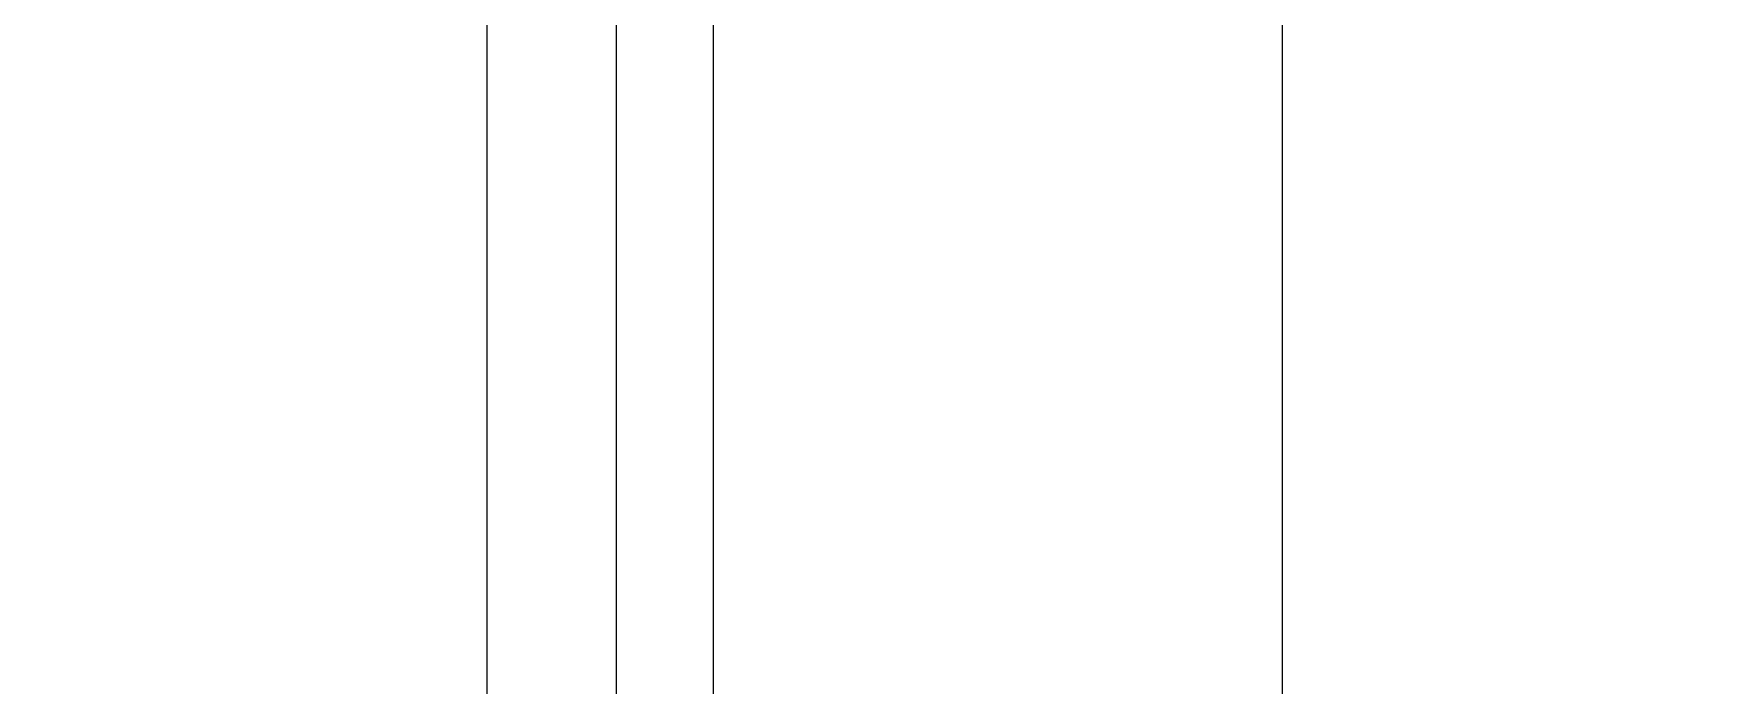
# Model space of a CAD drawing. Extents: x -30 to 1202, y 231 to 898.
# Drawn here: x 290.58 to 298.33, y 379.03 to 382.06 of the extents above; entities that cross this region are included whole.
import ezdxf

# ---------------------------------------------------------------- set-up
doc = ezdxf.new("R2010")
doc.units = 0
doc.header["$LTSCALE"] = 0.04
doc.layers.add('0.5', color=5, linetype='CONTINUOUS')
doc.layers.add('PISO', color=1, linetype='CONTINUOUS')

msp = doc.modelspace()

# ---------------------------------------------------------------- linework, layer by layer
at = {"layer": '0.5'}
msp.add_arc((241.6448, 369.3595), 80.5866, 170.557845, 170.557845, dxfattribs=at)
at = {"layer": 'PISO'}
for p, q in [((292.6807, 260.0606), (292.6807, 438.6342)), ((293.2807, 324.7669), (293.2807, 387.2606)), ((293.7307, 324.7669), (293.7307, 387.2606)), ((296.3707, 373.3606), (296.3707, 387.2606))]:
    msp.add_line(p, q, dxfattribs=at)

doc.saveas('drawing.dxf')
